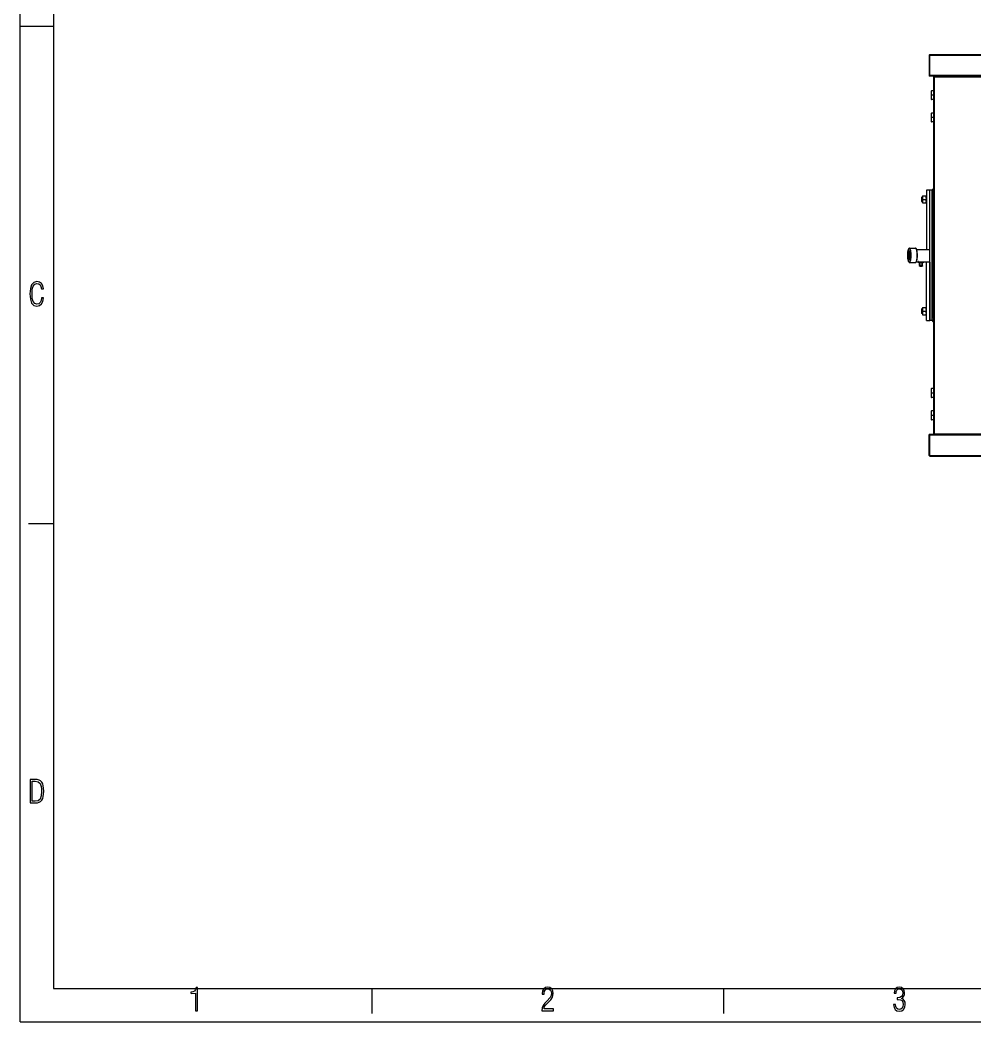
# Model space of a CAD drawing. Extents: x 0 to 420, y 0 to 297.
# Drawn here: x 0 to 142.5, y 0 to 149.5 of the extents above; entities that cross this region are included whole.
import ezdxf

# ---------------------------------------------------------------- set-up
doc = ezdxf.new("R2010")
doc.units = 0
doc.layers.get('0').update_dxf_attribs({"linetype": 'CONTINUOUS'})

msp = doc.modelspace()

# ---------------------------------------------------------------- linework, layer by layer
at = {"color": 7}
for p, q in [((0, 0), (0, 297)), ((5, 292), (5, 5)), ((5, 148.5), (0, 148.5)), ((135.706619, 144.235779), (135.706619, 141.213562)), ((135.751068, 144.235779), (135.706619, 144.235779)), ((135.751068, 144.235779), (135.751068, 141.213562)), ((135.751068, 144.235779), (144.117737, 144.235779)), ((135.751068, 141.191345), (135.751068, 144.235779)), ((135.795517, 144.324677), (144.117737, 144.324677)), ((135.751068, 141.213562), (135.706619, 141.213562)), ((135.706619, 141.213562), (135.706619, 141.102448)), ((135.751068, 141.102448), (135.706619, 141.102448)), ((135.751068, 141.102448), (135.751068, 141.191345)), ((144.117737, 141.191345), (135.751068, 141.191345)), ((144.16217, 141.102448), (135.751068, 141.102448)), ((136.362183, 141.013565), (136.362183, 87.746895)), ((136.362183, 141.013565), (136.45108, 141.013565)), ((136.406616, 141.013565), (136.406616, 141.014236)), ((136.45108, 141.102448), (144.817734, 141.102448)), ((136.45108, 141.013565), (136.45108, 141.102448)), ((136.45108, 141.102448), (136.451233, 141.102448)), ((136.45108, 141.013565), (144.773285, 141.013565)), ((136.45108, 141.013565), (136.45108, 87.746895)), ((135.973297, 138.935776), (136.026978, 138.935776)), ((135.973297, 138.935776), (135.973297, 138.854172)), ((135.973297, 138.854172), (135.973297, 138.602448)), ((135.973297, 138.602448), (135.973297, 137.935776)), ((135.973297, 137.935776), (135.973297, 137.602448)), ((135.973297, 137.602448), (136.032837, 137.602448)), ((136.026978, 138.935776), (136.032837, 138.935776)), ((136.362152, 138.935776), (136.032837, 138.935776)), ((136.362152, 138.269119), (136.032837, 138.269119)), ((136.362152, 137.602448), (136.032837, 137.602448)), ((135.973297, 135.602448), (136.026978, 135.602448)), ((135.973297, 135.602448), (135.973297, 135.520844)), ((135.973297, 135.520844), (135.973297, 135.269119)), ((135.973297, 135.269119), (135.973297, 134.602448)), ((135.973297, 134.602448), (135.973297, 134.269119)), ((136.026978, 135.602448), (136.032837, 135.602448)), ((136.362167, 135.602448), (136.032837, 135.602448)), ((136.362167, 134.935776), (136.032837, 134.935776)), ((135.973297, 134.269119), (136.032837, 134.269119)), ((136.362167, 134.269119), (136.032837, 134.269119)), ((135.806625, 124.102448), (135.288879, 124.102448)), ((135.288879, 124.102448), (135.288879, 115.256302)), ((135.806625, 115.256302), (135.806625, 124.102448)), ((135.806625, 104.658005), (135.806625, 124.102448)), ((136.139954, 124.102448), (135.806625, 124.102448)), ((136.139954, 104.658005), (136.139954, 124.102448)), ((134.528839, 122.991341), (134.584412, 123.04689)), ((134.528839, 122.991341), (134.528839, 122.713562)), ((134.528839, 122.713562), (134.528839, 122.435783)), ((134.695496, 123.04689), (134.584412, 123.04689)), ((134.584412, 123.04689), (134.584412, 122.713562)), ((134.695511, 123.04689), (134.584412, 123.04689)), ((134.584412, 123.009308), (134.695511, 123.009308)), ((134.584412, 122.713562), (134.584412, 122.380226)), ((134.695511, 123.241341), (134.695511, 123.006866)), ((134.695511, 123.241341), (134.74202, 123.241341)), ((134.695511, 122.948029), (134.695511, 123.006866)), ((134.695511, 122.948029), (134.695511, 122.479088)), ((134.74202, 123.241341), (135.204559, 123.241341)), ((134.74202, 122.713562), (135.204559, 122.713562)), ((135.204559, 123.241341), (135.251068, 123.241341)), ((135.251068, 123.241341), (135.251068, 123.006866)), ((135.251068, 122.948029), (135.251068, 123.006866)), ((135.251068, 122.948029), (135.251068, 122.479088)), ((136.139954, 123.783005), (136.139954, 123.963455)), ((136.362183, 123.783005), (136.139954, 123.783005)), ((136.139954, 123.783005), (136.139954, 104.977448)), ((134.528839, 122.435783), (134.584412, 122.380226)), ((134.584412, 122.417809), (134.695511, 122.417809)), ((134.695511, 122.380226), (134.584412, 122.380226)), ((134.695511, 122.420258), (134.695511, 122.479088)), ((134.695511, 122.420258), (134.695511, 122.185783)), ((134.695511, 122.185783), (134.74202, 122.185783)), ((134.74202, 122.185783), (135.204559, 122.185783)), ((135.204559, 122.185783), (135.251068, 122.185783)), ((135.251068, 122.420258), (135.251068, 122.479088)), ((135.251068, 122.420258), (135.251068, 122.185783)), ((132.640289, 115.370422), (132.665222, 115.397179)), ((132.738434, 115.435783), (133.67514, 115.435783)), ((132.738434, 115.435783), (132.981445, 115.435783)), ((133.748779, 115.370415), (133.723877, 115.397179)), ((133.80307, 115.256302), (135.806625, 115.256302)), ((135.288879, 115.256302), (135.806625, 115.256302)), ((132.640289, 113.390038), (132.665192, 113.363274)), ((132.738403, 113.324669), (133.700226, 113.324669)), ((135.806625, 113.377892), (133.736328, 113.377892)), ((134.111237, 113.444115), (134.060211, 113.444115)), ((134.060211, 113.388557), (134.060211, 113.444115)), ((134.060211, 113.342438), (134.060211, 113.388557)), ((134.060211, 113.388557), (134.268555, 113.388557)), ((134.060211, 113.338783), (134.060211, 113.342438)), ((134.060211, 113.305229), (134.060211, 113.338783)), ((134.111237, 113.305229), (134.060211, 113.305229)), ((134.268555, 113.305229), (134.111237, 113.305229)), ((134.583435, 113.221893), (134.254669, 113.221893)), ((134.254669, 112.89666), (134.254669, 113.221893)), ((134.583435, 112.89666), (134.254669, 112.89666)), ((134.583435, 112.749672), (134.254669, 112.749672)), ((134.268555, 113.388557), (134.476883, 113.388557)), ((134.685211, 113.305229), (134.268555, 113.305229)), ((134.357452, 112.738556), (134.357452, 112.749672)), ((134.37207, 112.738556), (134.357452, 112.738556)), ((134.374115, 112.721893), (134.357452, 112.738556)), ((134.449097, 112.738556), (134.37207, 112.738556)), ((134.386688, 112.721893), (134.374115, 112.721893)), ((134.449097, 112.721893), (134.386688, 112.721893)), ((134.449097, 112.738556), (134.449097, 112.749672)), ((134.449097, 112.721893), (134.449097, 112.738556)), ((134.476883, 113.342438), (134.476883, 113.388557)), ((134.476883, 113.388557), (134.685211, 113.388557)), ((134.504669, 112.749672), (134.504669, 112.738556)), ((134.596344, 112.738556), (134.504669, 112.738556)), ((134.504669, 112.721893), (134.504669, 112.738556)), ((134.579666, 112.721893), (134.504669, 112.721893)), ((134.579666, 112.721893), (134.596344, 112.738556)), ((134.699097, 113.221893), (134.583435, 113.221893)), ((134.699097, 112.89666), (134.583435, 112.89666)), ((134.699097, 112.749672), (134.583435, 112.749672)), ((134.596344, 112.833), (134.596344, 112.838959)), ((134.596344, 112.738556), (134.596344, 112.749672)), ((134.685211, 113.388557), (134.893555, 113.388557)), ((134.893555, 113.305229), (134.685211, 113.305229)), ((134.699097, 112.89666), (134.699097, 113.221893)), ((134.893555, 113.388557), (134.893555, 113.444115)), ((134.893555, 113.342438), (134.893555, 113.388557)), ((134.893555, 113.305229), (134.893555, 113.342438)), ((135.288879, 104.658005), (135.288879, 113.377892)), ((135.806625, 113.377892), (135.288879, 113.377892)), ((135.806625, 113.377892), (135.806625, 104.658005)), ((134.528839, 106.324669), (134.584412, 106.380226)), ((134.528839, 106.324669), (134.528839, 106.04689)), ((134.695496, 106.380226), (134.584412, 106.380226)), ((134.584412, 106.380226), (134.584412, 106.04689)), ((134.695511, 106.380226), (134.584412, 106.380226)), ((134.584412, 106.342644), (134.695511, 106.342644)), ((134.695511, 106.574669), (134.695511, 106.340195)), ((134.695511, 106.574669), (134.74202, 106.574669)), ((134.695511, 106.281364), (134.695511, 106.340195)), ((134.695511, 106.281364), (134.695511, 105.812424)), ((134.74202, 106.574669), (135.204559, 106.574669)), ((135.204559, 106.574669), (135.251068, 106.574669)), ((135.251068, 106.574669), (135.251068, 106.340195)), ((135.251068, 106.281364), (135.251068, 106.340195)), ((135.251068, 106.281364), (135.251068, 105.812424)), ((134.528839, 106.04689), (134.528839, 105.769112)), ((134.528839, 105.769112), (134.584412, 105.713562)), ((134.584412, 106.04689), (134.584412, 105.713562)), ((134.584412, 105.751144), (134.695511, 105.751144)), ((134.695511, 105.713562), (134.584412, 105.713562)), ((134.695511, 105.753586), (134.695511, 105.812424)), ((134.695511, 105.753586), (134.695511, 105.519112)), ((134.695511, 105.519112), (134.74202, 105.519112)), ((134.74202, 106.04689), (135.204559, 106.04689)), ((134.74202, 105.519112), (135.204559, 105.519112)), ((135.204559, 105.519112), (135.251068, 105.519112)), ((135.251068, 105.753586), (135.251068, 105.812424)), ((135.251068, 105.753586), (135.251068, 105.519112)), ((135.288879, 104.658005), (135.806625, 104.658005)), ((136.139954, 104.658005), (135.806625, 104.658005)), ((136.362183, 104.977448), (136.139954, 104.977448)), ((136.139954, 104.796997), (136.139954, 104.977448)), ((135.973297, 94.491333), (136.026978, 94.491333)), ((135.973297, 94.491333), (135.973297, 94.409729)), ((135.973297, 94.409729), (135.973297, 94.158005)), ((136.026978, 94.491333), (136.032837, 94.491333)), ((136.362167, 94.491333), (136.032837, 94.491333)), ((135.973297, 94.158005), (135.973297, 93.491333)), ((135.973297, 93.491333), (135.973297, 93.158005)), ((135.973297, 93.158005), (136.032837, 93.158005)), ((136.362167, 93.824669), (136.032837, 93.824669)), ((136.362167, 93.158005), (136.032837, 93.158005)), ((135.973297, 91.158005), (136.026978, 91.158005)), ((135.973297, 91.158005), (135.973297, 91.076393)), ((135.973297, 91.076393), (135.973297, 90.824669)), ((135.973297, 90.824669), (135.973297, 90.158005)), ((135.973297, 90.158005), (135.973297, 89.824669)), ((135.973297, 89.824669), (136.032837, 89.824669)), ((136.026978, 91.158005), (136.032837, 91.158005)), ((136.362152, 91.158005), (136.032837, 91.158005)), ((136.362152, 90.491333), (136.032837, 90.491333)), ((136.362152, 89.824669), (136.032837, 89.824669)), ((135.751068, 87.658005), (135.706619, 87.658005)), ((135.706619, 87.54689), (135.706619, 87.658005)), ((135.751068, 87.54689), (135.706619, 87.54689)), ((135.706619, 84.524673), (135.706619, 87.54689)), ((144.16217, 87.658005), (135.751068, 87.658005)), ((135.751068, 87.569115), (135.751068, 87.658005)), ((144.117737, 87.569115), (135.751068, 87.569115)), ((135.751068, 87.569115), (135.751068, 84.524673)), ((135.751068, 84.524673), (135.751068, 87.54689)), ((135.794647, 87.658005), (135.795517, 87.658005)), ((136.362183, 87.746895), (136.45108, 87.746895)), ((136.406769, 87.742477), (136.406616, 87.746895)), ((136.45108, 87.658005), (136.45108, 87.746895)), ((136.45108, 87.746895), (144.773285, 87.746895)), ((136.45108, 87.658005), (144.817734, 87.658005)), ((135.751068, 84.524673), (135.706619, 84.524673)), ((135.751068, 84.524673), (144.117737, 84.524673)), ((135.795517, 84.435783), (144.117737, 84.435783)), ((5, 74.300003), (1.25, 74.300003)), ((5, 5), (415, 5)), ((52.5, 5), (52.5, 1.25)), ((105, 5), (105, 1.25)), ((0, 0), (420, 0))]:
    msp.add_line(p, q, dxfattribs=at)
for points in [[(135.795517, 144.324677), (135.790833, 144.323456), (135.783813, 144.317184), (135.774475, 144.301178), (135.762756, 144.271484), (135.751068, 144.235779)], [(136.032837, 138.935776), (136.009827, 138.859848), (135.993195, 138.790436), (135.981934, 138.725464), (135.975418, 138.663269), (135.973297, 138.602448)], [(135.973297, 138.602448), (135.975922, 138.534805), (135.984009, 138.465286), (135.998077, 138.391907), (136.019165, 138.312256), (136.032837, 138.269119)], [(136.032837, 138.269119), (136.009827, 138.193176), (135.993195, 138.123779), (135.981934, 138.058807), (135.975418, 137.996613), (135.973297, 137.935776)], [(135.973297, 137.935776), (135.975922, 137.868134), (135.984009, 137.798615), (135.998077, 137.725235), (136.019165, 137.645584), (136.032837, 137.602448)], [(136.032837, 135.602448), (136.009827, 135.52652), (135.993195, 135.457108), (135.981934, 135.392136), (135.975418, 135.329941), (135.973297, 135.269119)], [(135.973297, 135.269119), (135.975922, 135.201477), (135.984009, 135.131958), (135.998077, 135.058563), (136.019165, 134.978912), (136.032837, 134.935776)], [(136.032837, 134.935776), (136.009827, 134.859848), (135.993195, 134.790436), (135.981934, 134.725464), (135.975418, 134.663269), (135.973297, 134.602448)], [(135.973297, 134.602448), (135.975922, 134.534805), (135.984009, 134.465286), (135.998077, 134.391907), (136.019165, 134.312256), (136.032837, 134.269119)], [(134.695511, 123.006866), (134.700806, 123.068085), (134.711945, 123.132515), (134.729919, 123.202873), (134.74202, 123.241341)], [(134.695511, 122.948029), (134.700439, 122.889648), (134.710663, 122.828438), (134.72702, 122.762085), (134.74202, 122.713562)], [(134.695511, 122.479088), (134.700439, 122.537468), (134.710663, 122.598679), (134.72702, 122.665039), (134.74202, 122.713562)], [(135.251068, 123.006866), (135.246124, 123.065247), (135.235916, 123.126457), (135.219559, 123.192818), (135.204559, 123.241341)], [(135.251068, 122.948029), (135.246124, 122.889648), (135.235916, 122.828438), (135.219559, 122.762085), (135.204559, 122.713562)], [(135.251068, 122.479088), (135.246124, 122.537468), (135.235916, 122.598679), (135.219559, 122.665039), (135.204559, 122.713562)], [(134.695511, 122.420258), (134.700806, 122.359039), (134.711945, 122.294601), (134.729919, 122.224243), (134.74202, 122.185783)], [(135.251068, 122.420258), (135.246124, 122.36187), (135.235916, 122.300659), (135.219559, 122.234306), (135.204559, 122.185783)], [(132.640289, 115.370415), (132.617859, 115.342079), (132.59613, 115.30616), (132.575317, 115.262932), (132.555603, 115.212746), (132.537079, 115.155998), (132.519958, 115.093117), (132.504333, 115.02462), (132.490356, 114.951042), (132.478119, 114.872978)], [(132.640289, 113.390038), (132.67453, 113.36245), (132.709412, 113.352486), (132.744324, 113.360268), (132.778687, 113.385689), (132.81189, 113.428307), (132.843323, 113.487373), (132.872498, 113.561882), (132.898895, 113.650536), (132.922058, 113.751793), (132.941589, 113.86393), (132.957123, 113.984978), (132.968414, 114.112877), (132.975281, 114.245384), (132.9776, 114.380226), (132.975281, 114.515068), (132.968445, 114.647575), (132.957123, 114.775475), (132.941589, 114.896523), (132.922058, 115.008659), (132.898895, 115.109917), (132.872528, 115.19857), (132.843323, 115.273064), (132.81189, 115.332146), (132.778687, 115.374748), (132.744324, 115.400185), (132.709412, 115.407967), (132.67453, 115.398003), (132.640289, 115.370415)], [(132.738403, 115.435783), (132.730194, 115.435295), (132.721954, 115.433861), (132.713745, 115.43148), (132.705536, 115.428123), (132.697388, 115.42382), (132.68927, 115.418571), (132.681183, 115.412376), (132.673157, 115.405235), (132.665192, 115.397179)], [(132.738403, 113.324669), (132.775604, 113.334496), (132.812103, 113.363823), (132.847229, 113.412056), (132.880341, 113.478325), (132.910828, 113.561424), (132.938049, 113.659752), (132.961609, 113.771507), (132.980957, 113.894585), (132.995819, 114.026726), (133.00589, 114.165459), (133.010956, 114.308174), (133.010956, 114.452232), (133.00589, 114.594963), (132.995819, 114.733696), (132.980988, 114.865837), (132.961609, 114.988914), (132.93808, 115.10067), (132.910828, 115.199013), (132.880371, 115.282097), (132.84726, 115.348381), (132.812134, 115.396629), (132.775604, 115.425941), (132.738403, 115.435783)], [(133.723877, 115.397179), (133.715912, 115.405235), (133.707886, 115.412376), (133.699799, 115.418571), (133.691681, 115.42382), (133.683533, 115.428123), (133.675323, 115.43148), (133.667114, 115.433861), (133.658905, 115.435295), (133.650665, 115.435783)], [(133.723877, 113.363274), (133.759064, 113.411339), (133.792267, 113.477501), (133.822784, 113.560539), (133.850128, 113.658897), (133.873718, 113.770729), (133.893158, 113.893944), (133.908051, 114.026237), (133.918121, 114.165154), (133.923218, 114.308083), (133.923218, 114.452354), (133.918121, 114.595299), (133.908051, 114.734215), (133.893158, 114.866508), (133.873718, 114.989723), (133.850128, 115.101555), (133.822815, 115.199898), (133.792267, 115.282936), (133.759094, 115.349113), (133.723877, 115.397179)], [(133.91095, 113.887474), (133.9263, 114.016655), (133.93689, 114.152779), (133.942535, 114.293251), (133.943115, 114.435387), (133.938599, 114.576469), (133.929108, 114.713799), (133.914764, 114.844749), (133.895905, 114.96682), (133.872894, 115.07766), (133.8461, 115.175148), (133.816101, 115.257439), (133.783447, 115.322945), (133.748779, 115.370415)], [(132.478119, 114.872978), (132.462769, 114.743797), (132.452179, 114.607674), (132.446533, 114.467201), (132.445953, 114.325066), (132.45047, 114.183983), (132.459961, 114.046654), (132.474304, 113.915703), (132.493164, 113.793633), (132.516174, 113.682793), (132.542969, 113.585304), (132.572968, 113.503014), (132.605621, 113.437508), (132.640289, 113.390038)], [(132.711578, 115.019112), (132.689056, 115.013176), (132.666962, 114.99543), (132.645691, 114.96624), (132.625671, 114.926109), (132.607239, 114.875832), (132.590729, 114.816307), (132.576477, 114.74868), (132.564758, 114.674171), (132.555786, 114.5942), (132.549683, 114.510231), (132.5466, 114.423851), (132.5466, 114.336647), (132.549683, 114.250267), (132.555756, 114.166283), (132.564758, 114.086311), (132.576477, 114.011803), (132.590729, 113.94416), (132.607208, 113.884636), (132.625671, 113.834358), (132.645691, 113.794243), (132.666962, 113.765038), (132.689056, 113.747292), (132.711578, 113.741341)], [(132.765259, 114.98455), (132.744263, 114.95034), (132.724701, 114.905327), (132.70694, 114.850334), (132.691284, 114.786446), (132.67804, 114.714851), (132.66748, 114.636894), (132.65979, 114.5541), (132.655121, 114.467979), (132.653564, 114.380211), (132.655121, 114.292442), (132.65979, 114.206337), (132.66748, 114.123528), (132.67804, 114.045586), (132.691284, 113.973991), (132.70694, 113.910088), (132.724731, 113.855125), (132.744293, 113.810112), (132.765259, 113.775902)], [(132.776123, 114.968529), (132.755798, 114.940575), (132.736633, 114.902153), (132.719025, 114.854057), (132.703278, 114.797127), (132.689667, 114.732445), (132.678467, 114.661217), (132.669861, 114.58474), (132.664032, 114.504478), (132.661102, 114.421898), (132.661102, 114.338554), (132.664032, 114.255974), (132.669861, 114.175713), (132.678467, 114.099236), (132.689667, 114.028008), (132.703278, 113.963326), (132.719025, 113.906395), (132.736633, 113.858299), (132.755798, 113.819878), (132.776123, 113.791924)], [(132.856689, 114.073936), (132.866211, 114.153999), (132.872803, 114.238365), (132.876312, 114.325447), (132.876709, 114.413567), (132.873962, 114.501045), (132.868103, 114.586235), (132.859283, 114.667503), (132.847626, 114.743294), (132.833405, 114.812187), (132.816864, 114.872856), (132.798309, 114.924156), (132.778137, 114.965096), (132.756653, 114.994911), (132.734344, 115.013023), (132.711578, 115.019112)], [(132.711578, 113.741341), (132.731201, 113.745842), (132.750549, 113.759331), (132.769348, 113.781609), (132.787323, 113.812325), (132.80423, 113.851097), (132.819855, 113.897331), (132.833923, 113.950401), (132.846252, 114.009544), (132.856689, 114.073936)], [(132.811676, 114.888802), (132.794159, 114.836357), (132.778656, 114.774956), (132.765533, 114.705772), (132.755035, 114.63018), (132.747406, 114.549644), (132.742767, 114.465813), (132.741241, 114.380272), (132.742767, 114.294731), (132.747406, 114.210869), (132.755035, 114.130363), (132.765533, 114.054756), (132.778656, 113.985558), (132.794098, 113.924141), (132.811676, 113.871696)], [(133.748779, 113.390038), (133.77121, 113.418373), (133.792938, 113.454292), (133.813751, 113.49752), (133.833466, 113.547707), (133.85199, 113.604454), (133.86911, 113.667336), (133.884735, 113.735832), (133.898712, 113.80941), (133.91095, 113.887474)], [(132.665192, 113.363274), (132.673157, 113.355217), (132.681183, 113.348076), (132.68927, 113.341881), (132.697388, 113.336632), (132.705536, 113.332329), (132.713745, 113.328972), (132.721954, 113.326591), (132.730164, 113.325157), (132.738403, 113.324669)], [(134.060211, 113.342438), (134.129944, 113.322365), (134.191803, 113.310608), (134.249634, 113.305557), (134.268555, 113.305229)], [(134.268555, 113.305229), (134.33223, 113.308945), (134.399994, 113.320686), (134.449829, 113.333878), (134.476883, 113.342438)], [(134.476883, 113.342438), (134.546616, 113.322365), (134.608459, 113.310608), (134.666321, 113.305557), (134.685211, 113.305229)], [(134.685211, 113.305229), (134.748901, 113.308945), (134.81665, 113.320686), (134.866516, 113.333878), (134.893555, 113.342438)], [(134.695511, 106.340195), (134.700806, 106.401413), (134.711945, 106.465851), (134.729919, 106.536209), (134.74202, 106.574669)], [(134.695511, 106.281364), (134.700439, 106.222984), (134.710663, 106.161774), (134.72702, 106.095413), (134.74202, 106.04689)], [(135.251068, 106.340195), (135.246124, 106.398582), (135.235916, 106.459793), (135.219559, 106.526146), (135.204559, 106.574669)], [(135.251068, 106.281364), (135.246124, 106.222984), (135.235916, 106.161774), (135.219559, 106.095413), (135.204559, 106.04689)], [(134.695511, 105.812424), (134.700439, 105.870804), (134.710663, 105.932014), (134.72702, 105.998367), (134.74202, 106.04689)], [(134.695511, 105.753586), (134.700806, 105.692368), (134.711945, 105.627937), (134.729919, 105.557579), (134.74202, 105.519112)], [(135.251068, 105.812424), (135.246124, 105.870804), (135.235916, 105.932014), (135.219559, 105.998367), (135.204559, 106.04689)], [(135.251068, 105.753586), (135.246124, 105.695206), (135.235916, 105.633995), (135.219559, 105.567635), (135.204559, 105.519112)], [(136.032837, 94.491333), (136.009827, 94.415405), (135.993195, 94.346001), (135.981934, 94.281021), (135.975418, 94.218826), (135.973297, 94.158005)], [(135.973297, 94.158005), (135.975922, 94.090363), (135.984009, 94.020844), (135.998077, 93.947456), (136.019165, 93.867805), (136.032837, 93.824669)], [(136.032837, 93.824669), (136.009827, 93.748741), (135.993195, 93.679337), (135.981934, 93.614357), (135.975418, 93.552162), (135.973297, 93.491333)], [(135.973297, 93.491333), (135.975922, 93.423691), (135.984009, 93.354172), (135.998077, 93.280792), (136.019165, 93.201141), (136.032837, 93.158005)], [(136.032837, 91.158005), (136.009827, 91.082077), (135.993195, 91.012665), (135.981934, 90.947693), (135.975418, 90.885498), (135.973297, 90.824669)], [(135.973297, 90.824669), (135.975922, 90.757027), (135.984009, 90.687508), (135.998077, 90.61412), (136.019165, 90.53447), (136.032837, 90.491333)], [(136.032837, 90.491333), (136.009827, 90.415405), (135.993195, 90.346001), (135.981934, 90.281021), (135.975418, 90.218826), (135.973297, 90.158005)], [(135.973297, 90.158005), (135.975922, 90.090363), (135.984009, 90.020844), (135.998077, 89.947456), (136.019165, 89.867805), (136.032837, 89.824669)], [(135.795517, 84.435783), (135.790833, 84.436996), (135.783813, 84.443268), (135.774475, 84.459274), (135.762756, 84.488968), (135.751068, 84.524673)]]:
    msp.add_lwpolyline(points, dxfattribs=at)
for points in [[(3.510067, 108.050339), (3.214094, 108.050339), (3.138926, 107.627518), (2.997987, 107.322151), (2.786577, 107.138924), (2.518792, 107.07785), (2.189933, 107.171814), (1.96443, 107.463089), (1.832886, 107.946983), (1.790604, 108.628189), (1.832886, 109.304695), (1.96443, 109.788589), (2.189933, 110.079865), (2.518792, 110.17852), (2.781879, 110.122147), (2.988591, 109.967117), (3.124832, 109.708725), (3.185906, 109.361076), (3.486577, 109.361076), (3.406711, 109.82148), (3.214094, 110.159729), (2.908725, 110.37114), (2.518792, 110.446312), (2.048993, 110.333557), (1.72953, 109.9953), (1.541611, 109.426849), (1.485235, 108.628189), (1.541611, 107.820137), (1.72953, 107.251678), (2.048993, 106.913422), (2.518792, 106.805367), (2.913423, 106.880539), (3.214094, 107.115433), (3.411409, 107.505371)], [(1.529866, 32.675838), (2.258054, 32.675838), (2.586913, 32.69463), (2.859396, 32.769798), (3.080201, 32.891945), (3.254027, 33.075169), (3.380872, 33.314766), (3.470134, 33.615437), (3.521812, 33.986576), (3.540604, 34.428188), (3.521812, 34.865101), (3.470134, 35.23624), (3.385571, 35.536911), (3.254027, 35.776508), (3.080201, 35.955032), (2.859396, 36.077179), (2.582215, 36.152348), (2.258054, 36.175838), (1.529866, 36.175838)], [(1.821141, 32.938927), (1.821141, 35.91745), (2.239262, 35.91745), (2.727852, 35.837582), (3.028523, 35.583893), (3.178859, 35.123489), (3.211745, 34.804028), (3.225839, 34.423489), (3.178859, 33.723488), (3.028523, 33.263088), (2.727852, 33.014095), (2.239262, 32.938927)], [(26.20537, 1.675839), (26.491947, 1.675839), (26.491947, 5.124161), (26.271141, 5.124161), (26.195974, 4.818792), (26.045639, 4.616778), (25.806042, 4.494631), (25.472485, 4.452349), (25.472485, 4.273826), (25.660404, 4.269127), (26.20537, 4.311409)], [(77.892616, 1.675839), (79.607384, 1.675839), (79.607384, 1.962416), (78.207382, 1.962416), (78.254364, 2.206711), (78.395302, 2.446309), (78.616112, 2.704698), (78.907387, 2.991275), (79.231544, 3.30604), (79.489937, 3.691275), (79.597992, 4.259731), (79.536919, 4.649664), (79.36779, 4.940939), (79.100006, 5.124161), (78.75705, 5.189933), (78.418793, 5.124161), (78.1651, 4.931543), (78.000671, 4.626174), (77.944298, 4.222147), (77.944298, 4.17047), (78.212082, 4.17047), (78.249664, 4.499329), (78.357719, 4.738926), (78.536247, 4.879866), (78.78524, 4.926846), (78.996643, 4.879866), (79.161079, 4.75302), (79.269127, 4.551006), (79.306717, 4.283221), (79.255035, 3.93557), (79.114098, 3.648993), (78.644295, 3.122819), (78.315437, 2.784564), (78.075844, 2.465101), (77.939598, 2.103356)], [(130.387909, 2.601342), (130.44899, 2.178524), (130.618118, 1.863758), (130.88121, 1.675839), (131.228851, 1.610067), (131.599991, 1.675839), (131.881866, 1.877852), (132.060394, 2.202013), (132.126175, 2.62953), (132.088593, 2.944295), (131.985229, 3.197987), (131.811401, 3.385906), (131.562408, 3.51745), (131.75972, 3.648993), (131.905365, 3.832215), (131.994629, 4.062416), (132.027512, 4.339597), (131.966431, 4.691946), (131.806702, 4.959731), (131.553009, 5.133557), (131.233551, 5.194631), (130.918793, 5.133557), (130.679184, 4.955033), (130.524155, 4.663758), (130.467773, 4.273826), (130.749664, 4.273826), (130.749664, 4.287919), (130.782547, 4.565101), (130.88121, 4.767114), (131.03624, 4.889262), (131.24295, 4.936242), (131.449661, 4.89396), (131.60939, 4.77651), (131.708054, 4.588591), (131.745636, 4.339597), (131.698654, 4.015436), (131.553009, 3.789933), (131.308716, 3.658389), (130.956375, 3.616107), (130.937576, 3.616107), (130.937576, 3.357718), (131.083221, 3.362416), (131.412079, 3.315436), (131.642273, 3.179194), (131.778519, 2.948993), (131.8255, 2.620134), (131.778519, 2.305369), (131.656372, 2.07047), (131.468445, 1.924832), (131.233551, 1.877852), (131.003357, 1.924832), (130.824829, 2.061074), (130.712082, 2.291275), (130.6698, 2.601342)]]:
    msp.add_lwpolyline(points, close=True, dxfattribs=at)
for centre, radius, start, end in [((135.795517, 144.235779), 0.088889, 89.999996, 179.999995), ((135.795517, 144.235779), 0.044444, 144.074016, 179.999995), ((136.45108, 141.013565), 0.088889, 90.000003, 179.999995), ((136.45108, 141.013565), 0.044444, 90.000003, 179.999995), ((136.639954, 123.963455), 0.5, 123.750829, 180.000005), ((134.171326, 113.221893), 0.083333, 0, 90.000003), ((134.337997, 112.823166), 0.111111, 138.590385, 221.409615), ((134.78244, 113.221893), 0.083333, 90.000003, 180.000005), ((134.615784, 112.823166), 0.111111, 318.59038, 41.40962), ((136.639954, 104.796997), 0.5, 180.000005, 236.249171), ((136.45108, 87.746895), 0.088889, 179.999995, 269.999997), ((136.45108, 87.746895), 0.044444, 179.999995, 269.999997), ((135.795517, 84.524673), 0.088889, 180.000005, 270.000004), ((135.795517, 84.524673), 0.044444, 179.999991, 215.925916)]:
    msp.add_arc(centre, radius, start, end, dxfattribs=at)

doc.saveas('drawing.dxf')
